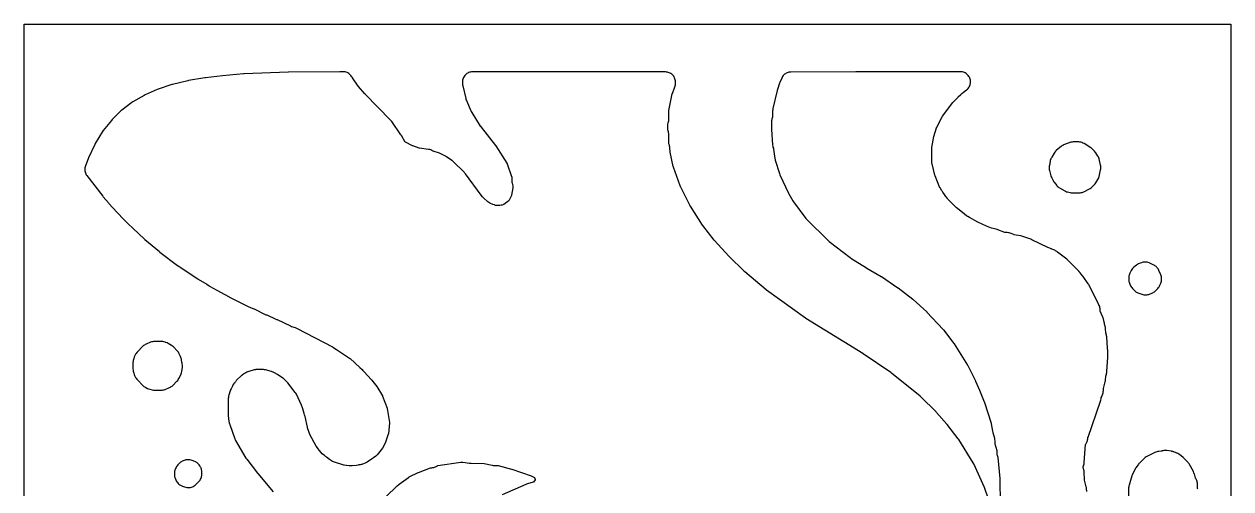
# Model space of a CAD drawing. Header units: millimetres. Extents: x 0 to 300, y 0 to 300.
# Drawn here: x 0 to 300, y 184.5 to 300 of the extents above; entities that cross this region are included whole.
import ezdxf

# ---------------------------------------------------------------- set-up
doc = ezdxf.new("R2010")
doc.units = ezdxf.units.MM
doc.layers.add('CUT', color=7, linetype='CONTINUOUS')

msp = doc.modelspace()

# ---------------------------------------------------------------- linework, layer by layer
at = {"layer": 'CUT'}
for points in [[(0.0614, 0), (0.0029, 0.0029), (0, 0.0614), (0, 299.9386), (0.0029, 299.9971), (0.0614, 300), (299.902, 300), (299.9605, 299.9971), (299.9634, 299.9386), (299.9634, 0.0614), (299.9605, 0.0029), (299.902, 0)], [(256.8242, 259.7392), (256.9974, 259.5749), (257.1856, 259.428), (257.3869, 259.2996), (258.6506, 258.5762), (258.8714, 258.464), (259.1023, 258.3741), (259.3409, 258.3076), (259.9815, 258.1626), (259.983, 258.1623), (260.2521, 258.1167), (260.5246, 258.1007), (262.286, 258.0935), (262.5208, 258.1036), (262.7536, 258.1357), (262.9824, 258.1896), (263.2052, 258.2646), (263.4198, 258.3603), (264.7991, 259.0544), (265.0201, 259.18), (265.2273, 259.3275), (265.4183, 259.4953), (265.9754, 260.0371), (266.1805, 260.2624), (266.1994, 260.2891), (266.2288, 260.3218), (266.4035, 260.5713), (266.909, 261.3964), (267.04, 261.6393), (267.1434, 261.8952), (267.218, 262.1609), (267.2196, 262.1681), (267.5879, 263.8274), (267.6271, 264.0525), (267.6457, 264.2802), (267.6434, 264.5086), (267.6202, 264.7359), (267.5764, 264.9601), (267.2012, 266.5023), (267.1266, 266.7517), (267.0264, 266.992), (266.9018, 267.2206), (266.4142, 268.0137), (266.4139, 268.0141), (266.2652, 268.2299), (266.0947, 268.4288), (265.665, 268.88), (265.5074, 269.0317), (265.5061, 269.0327), (265.5029, 269.0358), (265.3325, 269.1731), (265.1507, 269.295), (263.4682, 270.3191), (263.2038, 270.4591), (262.9246, 270.5665), (262.9241, 270.5667), (262.6701, 270.6473), (262.6672, 270.6482), (262.4289, 270.7111), (262.1855, 270.7502), (261.9394, 270.7651), (261.1184, 270.7745), (261.0663, 270.7722), (261.0438, 270.7724), (260.7606, 270.7589), (260.4808, 270.7134), (260.2079, 270.6365), (258.5776, 270.0756), (258.364, 269.991), (258.1591, 269.887), (258.0893, 269.8432), (257.9623, 269.7646), (257.7776, 269.6252), (256.6543, 268.6929), (256.6515, 268.6906), (256.4456, 268.4991), (256.3886, 268.4328), (256.386, 268.4303), (256.3552, 268.3938), (256.2625, 268.2857), (256.2565, 268.2769), (256.203, 268.2136), (256.0457, 267.9776), (255.4213, 266.9145), (255.3599, 266.8121), (255.3455, 266.7856), (255.3437, 266.7824), (255.337, 266.7697), (255.2502, 266.6086), (255.2422, 266.5898), (255.2361, 266.5781), (255.1903, 266.4676), (255.1598, 266.3957), (255.1572, 266.3876), (255.1477, 266.3647), (255.0795, 266.1441), (255.0319, 265.9181), (255.0053, 265.6887), (255.0047, 265.6801), (254.9823, 265.3561), (254.9811, 265.343), (254.9804, 265.3387), (254.9798, 265.335), (254.9778, 265.3225), (254.9744, 265.3017), (254.9494, 265.2304), (254.9476, 265.2254), (254.9234, 265.1588), (254.8993, 265.0947), (254.8985, 265.0918), (254.8909, 265.0713), (254.889, 265.064), (254.8844, 265.0514), (254.8392, 264.8766), (254.829, 264.8381), (254.8285, 264.8352), (254.8247, 264.8203), (254.7872, 264.5845), (254.7725, 264.3462), (254.7805, 264.1076), (254.8112, 263.8709), (254.8644, 263.6381), (255.2457, 262.2735), (255.3255, 262.0346), (255.4291, 261.8051), (255.4297, 261.8038), (255.4314, 261.8006), (255.7838, 261.1135), (255.9053, 260.9026), (256.0468, 260.7045), (256.6674, 259.9192)], [(276.8566, 233.2209), (277.0697, 233.1375), (277.8346, 232.8776), (278.0923, 232.8051), (278.3563, 232.7607), (278.6235, 232.7447), (278.8277, 232.7434), (279.0698, 232.7537), (279.3098, 232.7873), (279.5453, 232.844), (279.7743, 232.9232), (280.3018, 233.1349), (280.5301, 233.2402), (280.7468, 233.3679), (280.9495, 233.5167), (281.1363, 233.6851), (281.7957, 234.3429), (281.9626, 234.527), (282.1105, 234.7267), (282.2379, 234.9401), (282.3434, 235.1651), (282.5565, 235.6853), (282.6365, 235.9106), (282.6945, 236.1425), (282.7302, 236.3788), (282.7431, 236.6175), (282.7437, 236.7186), (282.7324, 236.9723), (282.6954, 237.2236), (282.6331, 237.4698), (282.5461, 237.7085), (282.0826, 238.8036), (281.9826, 239.0124), (281.8638, 239.211), (281.727, 239.3978), (281.5736, 239.5712), (281.4661, 239.6818), (281.2913, 239.8454), (281.1016, 239.9914), (280.8988, 240.1187), (280.6848, 240.2259), (279.6395, 240.6887), (279.4098, 240.7771), (279.1726, 240.8426), (278.93, 240.8843), (278.6845, 240.902), (278.4385, 240.8955), (278.1943, 240.8649), (277.9542, 240.8103), (277.7208, 240.7325), (277.1583, 240.5135), (276.9344, 240.4135), (276.7213, 240.292), (276.5212, 240.1501), (275.8648, 239.6348), (275.6578, 239.4529), (275.472, 239.2494), (275.3098, 239.0266), (275.173, 238.7874), (274.8311, 238.1043), (274.8255, 238.093), (274.7301, 237.8777), (274.6554, 237.6544), (274.6021, 237.425), (274.5705, 237.1917), (274.5611, 236.9564), (274.5638, 236.572), (274.5769, 236.3341), (274.6125, 236.0984), (274.6704, 235.8673), (274.7501, 235.6427), (274.9405, 235.1774), (275.0457, 234.9529), (275.1726, 234.7398), (275.32, 234.5404), (275.4864, 234.3566), (275.4866, 234.3564), (276.1063, 233.7368), (276.2753, 233.5825), (276.4578, 233.4444), (276.6521, 233.3235)], [(29.5939, 210.1732), (29.7856, 210.0003), (29.9941, 209.8481), (30.2172, 209.7183), (30.6786, 209.4807), (30.949, 209.3611), (31.2316, 209.2743), (31.8322, 209.1281), (32.1227, 209.0753), (32.4175, 209.0571), (34.0573, 209.0531), (34.3077, 209.065), (34.5556, 209.102), (34.7986, 209.1636), (35.0342, 209.2492), (36.1515, 209.72), (36.3693, 209.8244), (36.5759, 209.9493), (36.7696, 210.0936), (36.9484, 210.2559), (37.9939, 211.3012), (38.1697, 211.4964), (38.324, 211.7089), (38.4551, 211.9365), (38.9363, 212.8834), (39.0483, 213.1381), (39.1314, 213.4036), (39.1844, 213.6768), (39.3316, 214.7515), (39.3538, 215.0234), (39.3463, 215.2961), (39.3091, 215.5664), (39.2426, 215.8309), (39.2017, 215.9631), (39.1932, 216.0071), (39.191, 216.0279), (39.1554, 216.4795), (39.1243, 216.7216), (39.0698, 216.9594), (38.9924, 217.1909), (38.8928, 217.4136), (38.4738, 218.2398), (38.3445, 218.4649), (38.1925, 218.6755), (38.0195, 218.8692), (37.1074, 219.7891), (36.8885, 219.9854), (36.648, 220.1546), (35.7925, 220.6842), (35.531, 220.8253), (35.2547, 220.9344), (35.0179, 221.012), (34.7663, 221.0801), (34.509, 221.1216), (34.2487, 221.1361), (32.3778, 221.1428), (32.1266, 221.131), (31.8778, 221.0941), (31.6341, 221.0324), (31.3977, 220.9465), (30.3207, 220.4925), (30.1031, 220.388), (29.8965, 220.2631), (29.7029, 220.1188), (29.5241, 219.9566), (28.1598, 218.5923), (27.987, 218.4006), (27.8348, 218.192), (27.7049, 217.9689), (27.4657, 217.5043), (27.3474, 217.2372), (27.261, 216.9582), (27.1208, 216.3894), (27.1186, 216.3805), (27.0772, 216.1762), (27.053, 215.9691), (27.046, 215.7607), (27.0582, 214.3507), (27.0772, 214.0635), (27.1291, 213.7804), (27.2579, 213.2516), (27.3445, 212.9697), (27.4637, 212.6999), (27.4672, 212.6932), (27.7048, 212.2311), (27.8348, 212.0077), (27.9871, 211.7988), (28.1602, 211.6068)], [(40.448, 184.8883), (40.6811, 184.8634), (40.9155, 184.8604), (41.0976, 184.8752), (41.1226, 184.876), (41.1456, 184.8791), (41.1492, 184.8794), (41.1535, 184.8801), (41.3647, 184.9082), (41.6024, 184.9637), (41.6099, 184.9658), (41.8515, 185.0485), (42.0834, 185.1553), (42.3032, 185.2852), (42.5085, 185.4369), (42.6974, 185.6087), (43.428, 186.345), (43.5933, 186.5289), (43.7396, 186.7283), (43.8655, 186.9412), (43.9697, 187.1654), (44.0513, 187.3989), (44.1094, 187.6393), (44.1435, 187.8842), (44.1532, 188.1314), (44.1467, 188.7681), (44.1343, 188.9922), (44.1019, 189.2142), (44.0497, 189.4325), (43.9782, 189.6452), (43.8878, 189.8507), (43.8607, 189.9056), (43.769, 190.091), (43.6571, 190.2932), (43.5271, 190.4841), (43.38, 190.6622), (43.2171, 190.826), (43.0397, 190.9741), (42.8495, 191.1051), (42.6479, 191.2181), (42.188, 191.4485), (41.9831, 191.5399), (41.7707, 191.6126), (41.5528, 191.666), (41.1912, 191.7374), (40.9535, 191.7726), (40.7134, 191.7848), (40.4733, 191.7739), (40.2354, 191.74), (40.0018, 191.6834), (39.7747, 191.6047), (39.5338, 191.5079), (39.3075, 191.4036), (39.0927, 191.2773), (38.8916, 191.1303), (38.7061, 190.964), (38.224, 190.4863), (38.0435, 190.2871), (37.8854, 190.0697), (37.7516, 189.8366), (37.6364, 189.6084), (37.6307, 189.5971), (37.6262, 189.5882), (37.531, 189.3752), (37.456, 189.1543), (37.4019, 188.9273), (37.3692, 188.6962), (37.3582, 188.4631), (37.3581, 188.103), (37.369, 187.868), (37.402, 187.635), (37.4568, 187.4062), (37.4632, 187.3874), (37.4666, 187.3736), (37.5421, 187.1544), (37.7041, 186.7468), (37.8123, 186.5108), (37.9444, 186.2874), (38.099, 186.0789), (38.2744, 185.8875), (38.4686, 185.7153), (38.6797, 185.5643), (38.9053, 185.4359), (38.9056, 185.4357), (39.3388, 185.2181), (39.5887, 185.1092), (39.849, 185.0282), (40.2182, 184.935)]]:
    msp.add_lwpolyline(points, close=True, dxfattribs=at)
for points in [[(240.4466, 179.7933), (238.8303, 184.6407), (238.735, 184.8835), (236.0687, 190.7563), (235.9158, 191.0421), (232.347, 196.7861), (232.1999, 196.9977), (229.4822, 200.5063), (229.369, 200.6422), (226.785, 203.5307), (226.6731, 203.6479), (222.8769, 207.3746), (222.7017, 207.5311), (215.6166, 213.286), (215.4479, 213.4116), (208.5642, 218.1009), (208.4685, 218.163), (194.3107, 226.8892), (194.2757, 226.9117), (194.2414, 226.9353), (184.4982, 233.9198), (184.4591, 233.9491), (184.4213, 233.9799), (179.1255, 238.4726), (179.0928, 238.5014), (179.0611, 238.5314), (175.2025, 242.322), (175.1806, 242.3441), (175.1593, 242.3667), (171.5679, 246.2819), (171.5351, 246.3192), (171.5039, 246.3578), (168.6894, 249.9902), (168.6596, 250.0305), (168.6314, 250.072), (165.6039, 254.7408), (165.5693, 254.7974), (165.538, 254.8559), (163.1182, 259.688), (163.0869, 259.7556), (163.0599, 259.8251), (161.4085, 264.5002), (161.3876, 264.5653), (161.3704, 264.6314), (160.5617, 268.1604), (160.5581, 268.1783), (160.548, 268.2563), (160.5469, 268.2746), (160.5172, 269.2064), (160.4968, 269.455), (160.4517, 269.7004), (160.3824, 269.9401), (160.2854, 270.2218), (160.2795, 270.2407), (160.2699, 270.2821), (160.2648, 270.3243), (160.264, 270.3441), (160.2393, 271.8572), (160.2274, 272.5851), (160.2148, 272.7981), (160.1841, 273.0093), (160.1355, 273.2171), (159.9886, 273.7429), (159.9842, 273.7602), (159.9774, 273.798), (159.9742, 273.8362), (159.974, 273.8542), (159.988, 275.053), (159.9887, 275.0727), (159.9936, 275.1146), (160.0029, 275.1559), (160.0087, 275.1747), (160.1043, 275.4584), (160.1738, 275.7059), (160.2175, 275.9592), (160.2349, 276.2156), (160.2711, 278.4027), (160.2717, 278.4195), (160.2793, 278.4915), (160.2822, 278.5081), (161.1014, 282.666), (161.1024, 282.6709), (161.1227, 282.7443), (161.1283, 282.7608), (161.7509, 284.4554), (161.825, 284.6929), (161.8751, 284.9367), (161.9007, 285.1842), (161.9165, 285.4801), (161.9178, 285.7187), (161.8964, 285.9563), (161.8524, 286.1909), (161.7863, 286.4202), (161.6986, 286.6421), (161.5901, 286.8546), (161.4619, 287.0559), (161.315, 287.244), (161.1509, 287.4172), (160.9711, 287.574), (160.7771, 287.713), (160.5707, 287.8328), (160.3538, 287.9324), (160.1285, 288.0109), (159.8967, 288.0675), (159.6605, 288.1018), (159.4222, 288.1134), (132.2772, 288.1366), (111.475, 288.1545), (111.4728, 288.1545), (111.2226, 288.1422), (110.9749, 288.1049), (110.7322, 288.0429), (110.4969, 287.9571), (110.2714, 287.848), (110.0579, 287.717), (109.8586, 287.5653), (109.6754, 287.3944), (109.5103, 287.206), (109.3649, 287.002), (109.2406, 286.7845), (109.1387, 286.5557), (109.0603, 286.3178), (109.006, 286.0732), (108.9765, 285.8245), (108.972, 285.574), (108.9851, 285.1665), (109.0043, 284.9279), (109.0461, 284.6922), (109.0471, 284.688), (109.7654, 281.5321), (109.8327, 281.2924), (109.9234, 281.0606), (111.1609, 278.3117), (111.161, 278.3114), (111.3181, 278.0168), (113.3943, 274.6803), (113.4065, 274.6629), (113.4068, 274.6624), (113.5715, 274.4289), (117.1852, 269.8794), (117.2171, 269.8368), (117.268, 269.7612), (119.9953, 265.4218), (120.0059, 265.4039), (120.0244, 265.3656), (120.0318, 265.3491), (120.0694, 265.256), (121.1836, 262.1162), (121.189, 262.0997), (121.2358, 260.9384), (121.2549, 260.7146), (121.294, 260.4935), (121.2968, 260.481), (121.4424, 259.8295), (121.4718, 259.5575), (121.4812, 259.4708), (121.4945, 259.3475), (121.178, 257.4862), (121.1739, 257.4658), (121.1672, 257.4424), (121.1598, 257.4232), (121.1517, 257.406), (121.0634, 257.2316), (120.456, 256.1199), (120.238, 255.9067), (119.2793, 255.1569), (118.8175, 255.0049), (118.721, 254.9978), (118.6088, 254.9894), (118.2342, 254.9616), (117.8597, 254.9337), (117.2106, 254.967), (117.1841, 254.9755), (117.0422, 255.0208), (116.8921, 255.0688), (116.4746, 255.2023), (115.768, 255.5478), (115.2505, 255.8245), (114.1703, 256.8819), (114.1344, 256.9169), (113.962, 257.0858), (113.5675, 257.472), (109.7082, 262.8053), (109.5835, 262.9638), (109.5511, 262.9987), (109.4364, 263.1227), (106.6843, 265.8607), (106.512, 266.0169), (106.3259, 266.1564), (106.3257, 266.1565), (105.0207, 267.043), (104.7332, 267.2114), (103.4375, 267.8587), (103.2166, 267.956), (102.9873, 268.0316), (101.9441, 268.3204), (101.9259, 268.3259), (101.8498, 268.3555), (101.8326, 268.3636), (101.3352, 268.6168), (101.3324, 268.6183), (101.0753, 268.7314), (100.8071, 268.815), (100.5312, 268.868), (98.315, 269.1657), (98.2972, 269.1685), (98.2217, 269.1861), (98.2044, 269.1914), (96.5837, 269.736), (96.5793, 269.7376), (96.5129, 269.7652), (96.4981, 269.7723), (94.7992, 270.6413), (94.7832, 270.6499), (94.7505, 270.6708), (94.7282, 270.7025), (94.7189, 270.7181), (93.804, 272.3291), (93.6761, 272.531), (91.3623, 275.8267), (91.2395, 275.9873), (91.1042, 276.1375), (84.7624, 282.6271), (84.7347, 282.6565), (84.7079, 282.6868), (83.1316, 284.5343), (83.1001, 284.5728), (83.0703, 284.6126), (81.6117, 286.6418), (81.6089, 286.6459), (81.57, 286.7093), (81.562, 286.7243), (81.5172, 286.8126), (81.3931, 287.0297), (81.248, 287.2333), (81.0832, 287.4214), (80.9005, 287.5921), (80.7016, 287.7437), (80.4886, 287.8746), (80.2635, 287.9837), (80.0287, 288.0697), (79.7865, 288.1318), (79.5393, 288.1694), (79.5375, 288.1695), (79.5374, 288.1695), (79.4808, 288.1724), (79.2896, 288.1821), (79.2887, 288.1821), (78.4765, 288.1828), (78.4521, 288.1827), (65.7392, 288.0698), (65.6654, 288.0681), (54.6693, 287.6456), (54.5186, 287.6352), (49.339, 287.1216), (45.0737, 286.6986), (44.8939, 286.6741), (40.8236, 285.9694), (40.6634, 285.9363), (36.9184, 285.0322), (36.7242, 284.9769), (33.3351, 283.8626), (33.1097, 283.7762), (30.0577, 282.4342), (29.8079, 282.3072), (27.0275, 280.6916), (26.771, 280.5206), (24.3085, 278.6494), (24.0687, 278.442), (21.8862, 276.2973), (21.6775, 276.0648), (19.6787, 273.5371), (19.5096, 273.2951), (17.693, 270.3383), (17.5674, 270.1075), (15.9649, 266.7537), (15.8774, 266.5472), (15.2285, 264.8021), (15.2242, 264.7906), (15.1479, 264.5486), (15.0966, 264.3002), (15.0707, 264.0478), (15.0705, 263.7941), (15.0961, 263.5417), (15.1471, 263.2932), (15.223, 263.0511), (15.323, 262.818), (15.4462, 262.5962), (15.5912, 262.3881), (19.558, 257.2682), (19.6728, 257.1305), (20.3474, 256.3782), (20.9333, 255.6357), (21.0696, 255.4771), (23.159, 253.2423), (24.7707, 251.4449), (24.9251, 251.2872), (25.4148, 250.8296), (25.7499, 250.4712), (25.9157, 250.3095), (27.0419, 249.3091), (29.9528, 246.589), (30.0394, 246.5118), (33.6093, 243.4734), (33.7257, 243.3802), (38.1181, 240.0723), (38.2688, 239.9673), (38.7242, 239.6742), (38.946, 239.5097), (39.0482, 239.4377), (43.1455, 236.7056), (43.2648, 236.6309), (45.4301, 235.357), (45.9556, 235.0187), (46.0948, 234.9354), (47.0294, 234.4161), (47.9157, 233.8947), (48.0359, 233.8284), (48.7706, 233.4488), (50.9954, 232.2128), (51.0875, 232.1641), (55.894, 229.7502), (56.0844, 229.6703), (56.2662, 229.5763), (56.4637, 229.485), (56.6684, 229.4111), (56.8787, 229.3553), (57.1024, 229.3063), (57.1076, 229.3051), (57.1561, 229.2903), (57.1804, 229.2804), (57.2017, 229.2702), (59.8955, 227.8988), (60.089, 227.8105), (60.2892, 227.7389), (60.4948, 227.6846), (60.5217, 227.6787), (62.4277, 226.7642), (62.6955, 226.6543), (62.9346, 226.5872), (66.1804, 225.0298), (66.4531, 224.9182), (67.3729, 224.6038), (67.8961, 224.3429), (76.6175, 219.8367), (76.6772, 219.8037), (76.7349, 219.7673), (77.635, 219.1633), (80.8798, 216.9857), (80.9434, 216.9398), (81.004, 216.8899), (83.4663, 214.72), (84.0242, 214.1671), (84.2278, 213.9449), (84.3533, 213.8079), (84.4364, 213.7172), (86.3424, 211.6371), (87.6644, 210.0021), (89.0808, 207.6708), (89.0902, 207.6546), (89.1176, 207.5974), (89.6676, 206.0898), (90.2144, 204.585), (90.2278, 204.5349), (90.2311, 204.5185), (90.842, 201.0347), (90.8447, 201.0169), (90.8477, 200.9783), (90.8471, 200.9396), (90.8455, 200.9216), (90.5377, 198.2143), (90.535, 198.195), (90.517, 198.1131), (90.5113, 198.0944), (89.9422, 196.3738), (89.9405, 196.3691), (89.9303, 196.3446), (89.9259, 196.3352), (89.7152, 195.916), (89.0602, 194.6396), (89.0527, 194.6257), (89.0497, 194.6219), (87.7511, 193.0143), (87.4062, 192.6847), (86.0562, 191.7005), (85.6108, 191.4217), (85.2503, 191.1959), (85.0959, 191.0992), (84.9608, 191.0146), (83.9726, 190.6166), (83.7731, 190.5525), (83.7695, 190.5514), (83.5184, 190.5093), (83.2151, 190.4697), (83.0485, 190.4479), (82.4996, 190.3762), (81.5278, 190.2492), (80.8094, 190.2729), (80.1553, 190.3626), (80.0351, 190.3791), (79.583, 190.4411), (79.455, 190.4587), (76.6626, 191.3735), (75.9382, 191.8165), (75.1308, 192.4004), (74.9617, 192.5384), (74.822, 192.6523), (74.6462, 192.7958), (74.0648, 193.27), (73.4013, 194.0765), (73.3523, 194.1417), (73.0731, 194.5138), (72.9139, 194.726), (72.5892, 195.1586), (71.0193, 198.0032), (71.0113, 198.0186), (71.003, 198.0374), (70.986, 198.0828), (70.4398, 199.7093), (70.4217, 199.7694), (70.4059, 199.8346), (69.8378, 202.5032), (69.7865, 202.7033), (69.7188, 202.8984), (69.5689, 203.2793), (69.2837, 204.4558), (69.2149, 204.6892), (69.1237, 204.9149), (69.0532, 205.0676), (68.9168, 205.3631), (67.6871, 208.026), (67.6847, 208.031), (67.5496, 208.2844), (67.3863, 208.5206), (65.5158, 210.9185), (65.3864, 211.0714), (65.2452, 211.2134), (64.6172, 211.7962), (64.4724, 211.9205), (64.3186, 212.0335), (62.9616, 212.9527), (62.7923, 213.052), (62.7889, 213.0543), (62.777, 213.061), (62.6815, 213.117), (62.6335, 213.1411), (62.5879, 213.1665), (61.9161, 213.502), (61.8422, 213.5343), (61.6858, 213.6035), (61.4526, 213.6802), (59.9569, 214.0923), (59.7357, 214.1425), (59.511, 214.1726), (59.4645, 214.1745), (59.431, 214.1788), (59.2076, 214.1873), (57.8298, 214.1782), (57.6054, 214.1666), (57.4677, 214.147), (57.3827, 214.1352), (57.1636, 214.0842), (55.8249, 213.7087), (55.6063, 213.6364), (55.5667, 213.6191), (55.5625, 213.6177), (55.5073, 213.5931), (55.3952, 213.5442), (55.3871, 213.5397), (55.3464, 213.5217), (55.1404, 213.4056), (54.7679, 213.172), (54.3169, 212.8955), (54.0962, 212.7434), (54.0464, 212.7005), (54.0431, 212.6981), (54.0298, 212.6862), (53.8931, 212.5684), (52.9636, 211.6769), (52.8261, 211.5341), (52.7003, 211.3809), (52.6583, 211.3254), (52.6497, 211.3167), (52.5079, 211.1612), (52.3797, 210.9942), (52.266, 210.8171), (52.2393, 210.7715), (52.0014, 210.4569), (51.8745, 210.2725), (51.7645, 210.0775), (51.4301, 209.4166), (51.3267, 209.1834), (51.3024, 209.1091), (51.2296, 208.9142), (50.9015, 207.8546), (50.8397, 207.6127), (50.8023, 207.3658), (50.7961, 207.2433), (50.7856, 207.1966), (50.7566, 206.9761), (50.7473, 206.7539), (50.7584, 202.5287), (50.7664, 202.3356), (50.7893, 202.1436), (50.7951, 202.1069), (50.7954, 202.0981), (50.8207, 201.8939), (50.9788, 200.939), (51.0252, 200.7199), (51.0911, 200.5059), (51.094, 200.4978), (52.3486, 196.988), (52.4398, 196.7668), (52.5517, 196.5554), (55.1491, 192.1705), (55.323, 191.9145), (58.0255, 188.4224), (58.0989, 188.3319), (61.9369, 183.8234)], [(264.1395, 183.9227), (264.0882, 184.6183), (264.0606, 184.8472), (264.0121, 185.0726), (263.5859, 186.6865), (263.5809, 186.7081), (263.5675, 186.8024), (263.5664, 186.8246), (263.5228, 188.6729), (263.5015, 188.9451), (263.4801, 189.0576), (263.4756, 189.0876), (263.4695, 189.1134), (263.4506, 189.2134), (263.2717, 189.9378), (263.2679, 189.9549), (263.2647, 189.9762), (263.2665, 189.9825), (263.4268, 190.4949), (263.4967, 190.7739), (263.5341, 191.0591), (263.5353, 191.0754), (263.8621, 195.5463), (263.8639, 195.5652), (263.871, 195.6052), (263.8859, 195.643), (263.8941, 195.6601), (264.127, 196.1115), (264.2201, 196.3135), (264.2949, 196.523), (264.3508, 196.7383), (264.3873, 196.9578), (264.3976, 197.0432), (264.3995, 197.0594), (264.4217, 197.2429), (264.4248, 197.2633), (264.4449, 197.3495), (264.4512, 197.3691), (267.5889, 206.2937), (267.6711, 206.5818), (267.7183, 206.8776), (267.7542, 207.2411), (267.7563, 207.2581), (267.7633, 207.2946), (267.7736, 207.3304), (267.7793, 207.3461), (268.1051, 208.1808), (268.1881, 208.4318), (268.2441, 208.6901), (268.2725, 208.9529), (268.2959, 209.3797), (268.2975, 209.399), (268.3105, 209.4812), (268.315, 209.5001), (268.7415, 211.1056), (268.7963, 211.368), (268.8227, 211.6347), (268.8602, 212.4656), (268.8618, 212.4871), (268.8691, 212.5326), (268.8794, 212.5693), (268.8859, 212.5848), (268.9068, 212.6319), (268.9279, 212.6879), (268.9287, 212.6899), (268.9302, 212.6941), (269.0075, 212.8994), (269.0173, 212.9382), (269.0199, 212.9457), (269.0348, 213.0081), (269.0771, 213.1766), (269.0797, 213.1966), (269.0829, 213.2098), (269.1107, 213.4309), (269.1145, 213.4599), (269.1148, 213.4635), (269.1168, 213.4792), (269.1339, 213.7194), (269.3996, 217.2888), (269.405, 217.5601), (269.403, 217.6198), (269.405, 217.7466), (269.371, 218.6272), (269.3708, 218.6566), (269.3694, 218.6686), (269.358, 218.9635), (269.3343, 219.223), (269.2838, 219.4787), (269.2825, 219.484), (269.2752, 219.5128), (269.1109, 222.2828), (269.08, 222.5533), (269.0199, 222.8189), (269.0013, 222.8728), (268.9966, 222.8924), (268.9259, 223.102), (268.88, 223.2205), (268.8731, 223.24), (268.8617, 223.2828), (268.8551, 223.3266), (268.8537, 223.3472), (268.8195, 224.19), (268.8007, 224.4111), (268.7623, 224.6297), (268.5758, 225.4707), (268.5487, 225.6813), (268.4945, 225.9681), (268.2877, 226.7952), (268.2309, 226.9888), (268.1587, 227.1773), (268.1541, 227.1878), (268.148, 227.2043), (267.5013, 228.7222), (267.4937, 228.7417), (267.4904, 228.7525), (267.4858, 228.776), (267.4835, 228.7959), (267.4374, 229.3192), (267.4176, 229.465), (267.4124, 229.5083), (267.4106, 229.5165), (267.4057, 229.5525), (267.3522, 229.7818), (267.2774, 230.005), (267.2685, 230.025), (267.2667, 230.0303), (267.1735, 230.2395), (264.7137, 235.1434), (264.6207, 235.3122), (264.5149, 235.4734), (263.2367, 237.267), (263.1488, 237.3829), (262.7553, 237.8722), (262.4886, 238.2364), (262.3741, 238.3811), (262.3601, 238.3964), (262.322, 238.4445), (262.1944, 238.5825), (262.14, 238.6372), (262.0638, 238.7319), (261.88, 238.9362), (259.7404, 241.0674), (259.6467, 241.1494), (259.6288, 241.1676), (259.6286, 241.1678), (259.404, 241.3691), (259.3469, 241.4144), (259.2935, 241.4611), (259.1531, 241.5681), (256.8931, 243.36), (256.7381, 243.4734), (256.7291, 243.4795), (256.7252, 243.4824), (256.3781, 243.7165), (256.1734, 243.8407), (255.9578, 243.9448), (255.7331, 244.0277), (255.5016, 244.0888), (255.5013, 244.0889), (255.4863, 244.0921), (255.4647, 244.0974), (255.3744, 244.1281), (255.354, 244.137), (254.4987, 244.545), (250.5293, 246.4383), (250.2431, 246.5536), (248.0259, 247.2922), (247.7041, 247.3761), (246.0893, 247.6841), (246.0723, 247.6877), (246.0005, 247.7084), (245.9841, 247.7143), (245.1314, 248.0472), (244.8929, 248.1267), (244.6476, 248.1819), (244.398, 248.2121), (243.8553, 248.2504), (243.8375, 248.252), (243.7997, 248.2583), (243.7627, 248.2682), (243.7457, 248.274), (242.0374, 248.9057), (241.8818, 248.9632), (241.5841, 249.0527), (240.4313, 249.3224), (239.2457, 249.7959), (237.1035, 250.7965), (234.968, 251.9494), (234.5434, 252.2167), (234.4963, 252.2463), (234.4204, 252.2941), (234.2413, 252.4068), (233.2298, 253.21), (231.6749, 254.4447), (231.2335, 254.8777), (230.1635, 255.9727), (230.0298, 256.1096), (229.885, 256.2578), (229.6266, 256.5222), (229.5041, 256.6576), (229.2535, 256.997), (229.1334, 257.1597), (228.7741, 257.6876), (228.3987, 258.239), (228.2683, 258.4306), (228.1377, 258.6224), (227.6827, 259.2987), (227.6622, 259.3365), (227.6544, 259.3539), (226.4224, 262.3001), (226.3851, 262.4548), (225.6906, 265.3333), (225.661, 265.4996), (225.6525, 266.0122), (225.6461, 268.6492), (225.658, 269.3859), (226.1494, 272.0529), (226.8077, 274.236), (226.8094, 274.2412), (226.8324, 274.2999), (226.835, 274.3055), (226.8379, 274.3119), (226.848, 274.3339), (226.8592, 274.3584), (228.2066, 277.0421), (228.2077, 277.0442), (228.2315, 277.0826), (228.2416, 277.0966), (230.8213, 280.5204), (231.8983, 281.6182), (232.0101, 281.7273), (232.1134, 281.8282), (232.2148, 281.9272), (232.8016, 282.5002), (233.115, 282.7599), (233.4894, 283.07), (234.2871, 283.6891), (234.4754, 283.8509), (234.6467, 284.0305), (234.7994, 284.2262), (234.9318, 284.436), (235.0429, 284.658), (235.1314, 284.8899), (235.1964, 285.1294), (235.2374, 285.3742), (235.2539, 285.6218), (235.2457, 285.8699), (235.213, 286.1159), (235.1561, 286.3575), (235.0755, 286.5923), (234.972, 286.8178), (234.8467, 287.0321), (234.7008, 287.2328), (234.5356, 287.4181), (234.3529, 287.5861), (234.1545, 287.7351), (233.9422, 287.8637), (233.7182, 287.9707), (233.4848, 288.0549), (233.2441, 288.1156), (232.9986, 288.1521), (232.7507, 288.164), (232.7354, 288.164), (232.6985, 288.164), (216.0244, 288.1404), (206.7045, 288.1272), (190.5967, 288.1044), (190.3555, 288.0924), (190.1167, 288.0572), (189.8823, 287.9991), (189.6546, 287.9187), (189.4358, 287.8167), (189.2278, 287.694), (189.0326, 287.5519), (188.8521, 287.3916), (188.6878, 287.2146), (188.5414, 287.0226), (188.4142, 286.8174), (188.3074, 286.6009), (187.8433, 285.5331), (187.7663, 285.3326), (187.2453, 283.7816), (187.1796, 283.5496), (186.1272, 279.005), (186.082, 278.7507), (186.0633, 278.4931), (186.0317, 276.9809), (186.031, 276.964), (186.027, 276.9276), (186.0196, 276.8916), (186.0152, 276.8757), (185.8914, 276.462), (185.8347, 276.2342), (185.7997, 276.0021), (185.7865, 275.7678), (185.7704, 273.9883), (185.7766, 273.7888), (186.0471, 269.9751), (186.0813, 269.7041), (186.1449, 269.4383), (186.2371, 269.1811), (186.2838, 269.0702), (186.2901, 269.0544), (186.3012, 269.0196), (186.3091, 268.9838), (186.3116, 268.9675), (186.6166, 266.6218), (186.6526, 266.4136), (186.7062, 266.2092), (187.7291, 262.883), (187.8544, 262.558), (189.9782, 258.0208), (190.0789, 257.828), (191.0907, 256.0803), (191.2519, 255.8361), (194.3151, 251.7381), (194.5542, 251.4627), (199.8318, 246.2112), (200.0862, 245.9902), (205.358, 241.9991), (205.5141, 241.89), (209.3571, 239.4172), (209.4683, 239.3496), (213.0256, 237.3141), (213.0615, 237.2928), (213.0965, 237.2702), (217.2036, 234.5235), (217.2378, 234.4998), (217.2712, 234.4748), (220.9034, 231.6608), (220.9386, 231.6324), (220.9728, 231.6027), (224.3509, 228.5502), (224.3892, 228.514), (224.4259, 228.4761), (228.4594, 224.1272), (228.4986, 224.0829), (228.5355, 224.0366), (230.8467, 220.9889), (231.1222, 220.6257), (231.1519, 220.5848), (231.1798, 220.5426), (234.491, 215.3109), (234.5212, 215.2605), (234.5489, 215.2087), (236.4597, 211.4096), (236.4777, 211.3722), (236.4944, 211.3342), (237.452, 209.0478), (238.6761, 206.1253), (238.6959, 206.0747), (238.7134, 206.0233), (240.351, 200.8363), (240.3738, 200.7539), (240.3907, 200.6701), (240.6882, 198.8579), (240.7715, 198.5092), (241.1984, 197.159), (241.2031, 197.143), (241.2108, 197.108), (241.2155, 197.0724), (241.2165, 197.0562), (241.2508, 196.2384), (241.2768, 195.9684), (241.332, 195.7029), (241.7555, 194.1042), (241.7601, 194.0846), (241.7733, 193.999), (241.7747, 193.9789), (241.8044, 193.3324), (241.8258, 193.1014), (241.8685, 192.8734), (241.9322, 192.6503), (242.0163, 192.434), (242.0234, 192.418), (242.0311, 192.3993), (242.0443, 192.3581), (242.0531, 192.3157), (242.0555, 192.2956), (242.5584, 187.0777), (242.5621, 187.0291), (242.5638, 186.9804), (242.654, 180.8203)], [(291.7231, 184.5218), (291.7193, 184.5399), (291.7087, 184.6187), (291.7076, 184.6372), (291.6688, 185.7309), (291.6512, 185.9514), (291.6141, 186.1695), (291.5579, 186.3835), (291.483, 186.5917), (291.39, 186.7925), (291.2169, 187.1264), (291.2085, 187.1438), (291.1781, 187.2208), (291.1724, 187.2393), (290.8833, 188.2665), (290.8814, 188.2732), (290.7835, 188.5553), (290.6526, 188.8237), (289.5714, 190.7416), (289.4587, 190.9229), (289.331, 191.0939), (289.1892, 191.2534), (288.3749, 192.094), (288.1115, 192.3299), (287.1985, 193.038), (287.0112, 193.17), (286.8125, 193.2844), (286.6043, 193.38), (286.5043, 193.4204), (286.4912, 193.4266), (286.3518, 193.4822), (285.7833, 193.7123), (285.6209, 193.767), (285.5671, 193.7859), (285.5567, 193.7885), (285.4997, 193.8078), (285.4161, 193.8251), (285.3653, 193.8383), (285.2897, 193.8514), (285.2067, 193.8686), (284.0377, 194.0394), (283.7935, 194.0629), (283.5481, 194.0624), (283.304, 194.0378), (283.0635, 193.9894), (282.9212, 193.9458), (282.8437, 193.9239), (282.7319, 193.8868), (282.728, 193.8858), (282.6893, 193.8798), (282.6854, 193.8795), (282.6845, 193.8794), (282.671, 193.8784), (282.0379, 193.8434), (281.7816, 193.8159), (281.5295, 193.7621), (281.2842, 193.6827), (281.0484, 193.5785), (279.1147, 192.6014), (278.8958, 192.4765), (278.6906, 192.3303), (278.5011, 192.1641), (277.2459, 190.9459), (277.2449, 190.9449), (277.1076, 190.8006), (276.9822, 190.6458), (276.3915, 189.854), (276.2692, 189.6742), (276.2675, 189.6713), (276.251, 189.6469), (276.1445, 189.4559), (275.4924, 188.1555), (275.4023, 187.9541), (275.3304, 187.7456), (275.3296, 187.7431), (274.6608, 185.4879), (274.607, 185.2714), (274.5727, 185.0509), (274.5582, 184.8283), (274.5039, 182.1809)], [(89.9988, 182.6189), (92.6249, 185.2342), (92.7454, 185.331), (93.1058, 185.6207), (93.1856, 185.6848), (93.2333, 185.7231), (95.565, 187.3846), (95.6841, 187.4642), (95.7193, 187.4862), (95.7264, 187.4899), (97.9219, 188.59), (97.9748, 188.6146), (97.9997, 188.6245), (101.027, 189.7267), (101.0489, 189.7339), (101.1452, 189.7562), (101.168, 189.7593), (101.3682, 189.7806), (101.3816, 189.782), (101.6063, 189.8162), (101.8269, 189.8706), (102.0417, 189.9449), (102.2489, 190.0384), (102.7408, 190.2879), (102.758, 190.296), (102.7848, 190.3064), (102.7886, 190.3074), (102.8091, 190.3111), (108.5422, 191.1686), (108.5682, 191.1679), (109.0541, 191.1775), (110.7169, 190.9507), (111.0205, 190.928), (111.0734, 190.9273), (111.0874, 190.9264), (111.1086, 190.9261), (114.3369, 190.8724), (114.3501, 190.8718), (114.3597, 190.8699), (116.3824, 190.4206), (116.5959, 190.3828), (116.8119, 190.3636), (116.8174, 190.3634), (116.8649, 190.3612), (116.9817, 190.356), (117.703, 190.3234), (117.7219, 190.3221), (117.8023, 190.3103), (117.8208, 190.3062), (121.1665, 189.4698), (121.1977, 189.4614), (121.2172, 189.455), (126.0056, 187.7781), (126.874, 187.3739), (127.0494, 186.8505), (127.0546, 186.8336), (127.0631, 186.7974), (127.0443, 186.7652), (127.0343, 186.7507), (126.6556, 186.225), (126.6443, 186.2101), (126.618, 186.1803), (126.5806, 186.1668), (126.5626, 186.1618), (125.0933, 185.7921), (124.8963, 185.7338), (124.7047, 185.6596), (118.794, 183.084)]]:
    msp.add_lwpolyline(points, dxfattribs=at)

doc.saveas('drawing.dxf')
